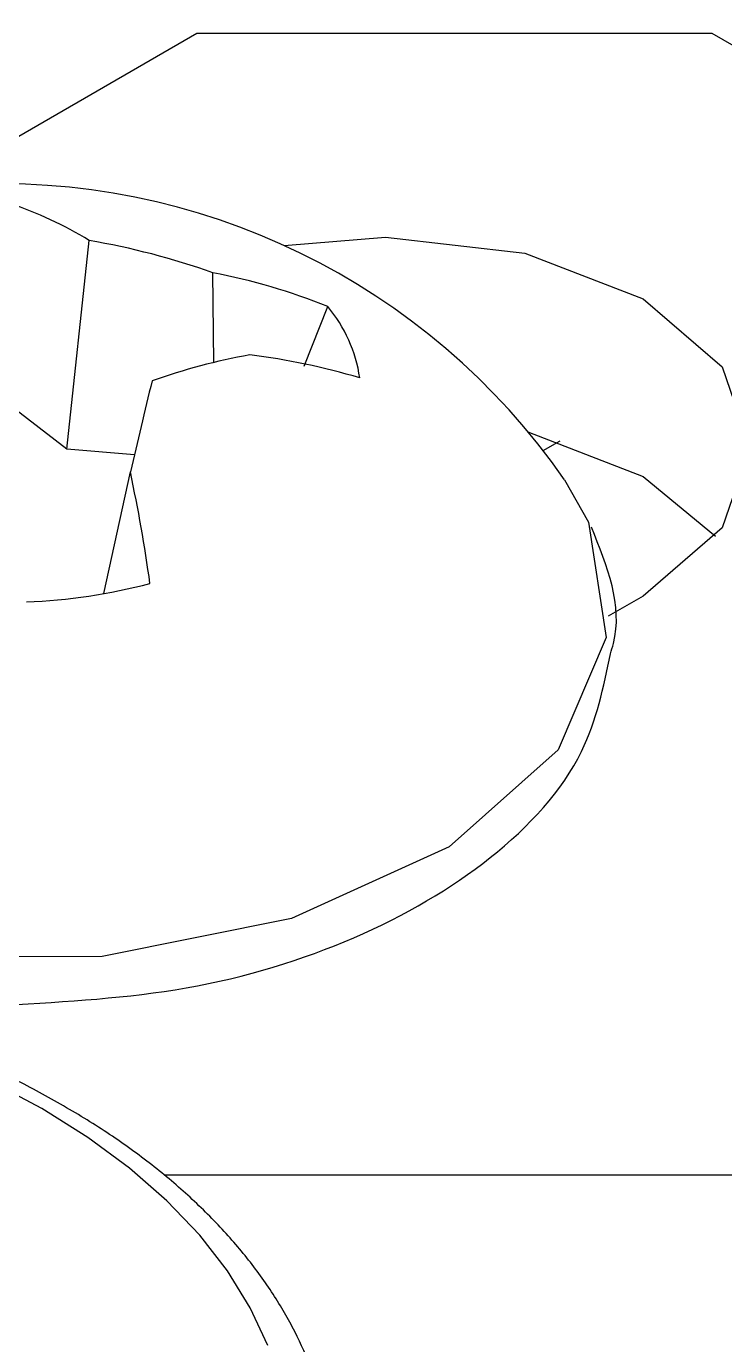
# Model space of a CAD drawing. Extents: x 0 to 10.8, y -11.1 to 0.
# Drawn here: x 4.7364 to 4.8897, y -5.1652 to -4.8757 of the extents above; entities that cross this region are included whole.
import ezdxf

# ---------------------------------------------------------------- set-up
doc = ezdxf.new("R2010")
doc.units = 0
doc.header["$LTSCALE"] = 0.5
doc.header["$MEASUREMENT"] = 0
for name, color, linetype in [('Dimension', 10, 'CONTINUOUS'), ('Hardware', 242, 'CONTINUOUS'), ('Mounting', 4, 'CONTINUOUS')]:
    doc.layers.add(name, color=color, linetype=linetype)

msp = doc.modelspace()

# ---------------------------------------------------------------- linework, layer by layer
at = {"layer": 'Dimension', "transparency": 16777216}
msp.add_open_spline([(4.295788687800496, -4.453301352101676), (5.645067267058266, -4.366282299263275), (6.244345846315582, -5.578301352101789), (6.843624425573125, -6.790320404940189), (8.192903004830669, -6.703301352101676)], degree=3, dxfattribs=at)
at = {"layer": 'Hardware', "transparency": 16777216}
for p, q in [((4.7453260398579, -4.968548566331776), (4.750197267867634, -4.922693925355759)), ((4.777615811573924, -4.949482200530667), (4.777396816326473, -4.929771651814065)), ((4.797445495232978, -4.950331282735306), (4.802614952835711, -4.937218937326975)), ((4.7453260398579, -4.968548566331776), (4.730531291285843, -4.957221507119641)), ((4.760156051452213, -4.969749909083419), (4.7453260398579, -4.968548566331776)), ((4.753431193686538, -5.000255944010689), (4.759259168328981, -4.973548359833671)), ((4.854591343135098, -4.975284104762466), (4.859872173652775, -4.984584093639512))]:
    msp.add_line(p, q, dxfattribs=at)
at = {"layer": 'Hardware', "transparency": 16777216, "flags": 128}
msp.add_lwpolyline([(4.859872173652775, -4.984584093639512), (4.863737093789496, -5.009894324142124), (4.853153172106886, -5.034557457694575), (4.829267340745901, -5.055900861088503), (4.794668000161209, -5.071611645389169), (4.753104525769231, -5.079987303339692), (4.731364102316775, -5.080052933712352)], dxfattribs=at)
at = {"layer": 'Hardware', "transparency": 16777216}
for centre, radius, start, end in [((4.730402779768383, -5.06126154577845), 0.1510460844734429, 34.69538535125152, 93.38856847276233), ((4.707444722189166, -4.992005345620498), 0.08143619061008983, 58.33295901679668, 71.83091637053039), ((4.721695480814105, -5.088028170627808), 0.1677729552845689, 70.60952898533758, 80.21897861529861), ((4.751316645641282, -5.064505513975519), 0.1372347948441263, 68.04986169534753, 79.04485155467354), ((4.778026077666709, -4.957651467570543), 0.03197031551662648, 8.58011265822988, 39.72544422116824), ((4.809720439006924, -5.082648322342095), 0.1369758624239491, 100.1866919923156, 109.4893949167819), ((4.767653052533888, -5.093367314860018), 0.1466253040043491, 73.36069126875427, 83.01053722675103), ((9.716145025926835, -6.141497605896575), 5.09262435750287, 166.5100969582533, 166.7417037654385), ((4.429630718845374, -5.044195125454564), 0.3371140462836419, 7.869547530151073, 12.09676758573229), ((4.731147445231045, -4.873845929213871), 0.1283546608113185, 272.3594095963668, 284.6314750793749)]:
    msp.add_arc(centre, radius, start, end, dxfattribs=at)
for points, knots in [([(4.864646289838447, -5.013487431479405), (4.864882094594805, -5.01274024580232), (4.867764725160896, -5.003606162574272), (4.863968365803203, -4.994256089519524), (4.860482555984618, -4.985670870527372)], [0, 0, 0, 0, 0.08180193440381192, 1, 1, 1, 1]), ([(4.731799100059561, -5.09062667401929), (4.745250762093519, -5.089867872276443), (4.772440365058856, -5.08833411993686), (4.809689561180448, -5.076781375755957), (4.839802189949751, -5.059126480772932), (4.859761692321172, -5.037350025147987), (4.863150448432862, -5.020795025508789), (4.864646289838447, -5.013487431479405)], [0, 0, 0, 0, 0.2035303350058442, 0.41139221207149, 0.6209658894923356, 0.8326893709899369, 1, 1, 1, 1])]:
    msp.add_open_spline(points, degree=3, knots=knots, dxfattribs=at)
at = {"layer": 'Mounting', "lineweight": 25, "transparency": 16777216}
for p, q in [((4.773872169141896, -4.877258071486551), (4.721474867769075, -4.907498921944637)), ((4.887009254131726, -4.877258071486551), (4.773872169141896, -4.877258071486551)), ((5.007217406933478, -4.946635628679303), (4.887009254131726, -4.877258071486551)), ((4.849880726889978, -4.968849751150344), (4.853641781422994, -4.96667907661714)), ((4.766671618142027, -5.127915104591295), (5.046673965323635, -5.127915104591295))]:
    msp.add_line(p, q, dxfattribs=at)
at = {"layer": 'Mounting', "transparency": 16777216}
msp.add_line((4.871824136005671, -5.000801136199414), (4.864171607309345, -5.005217756328136), dxfattribs=at)
at = {"layer": 'Mounting', "lineweight": 25, "transparency": 16777216, "flags": 128}
for points in [[(4.793011120396613, -4.923802041492479), (4.815255593510756, -4.921981258788094), (4.845870268100043, -4.925495863722006), (4.871824136005671, -4.935504611782676), (4.889165956111583, -4.950483761807334), (4.895255593510683, -4.968152873991073), (4.889165956111583, -4.985821986174756), (4.871824136005671, -5.000801136199414)], [(4.846549072240578, -4.964695721700934), (4.871824136005671, -4.974540078119446), (4.887756365662199, -4.987670607159259)], [(4.789454217175717, -5.165427259492446), (4.785598228073241, -5.157119657940541), (4.780596768703163, -5.149018115179729), (4.774482275448463, -5.141175172823694), (4.767294403144888, -5.133641695363167), (4.759079767902222, -5.12646654029038), (4.749891644781883, -5.119696241239239), (4.739789622288754, -5.113374706197135), (4.728839215914377, -5.107542932744536), (4.726172254936273, -5.10625805599085)]]:
    msp.add_lwpolyline(points, dxfattribs=at)
at = {"layer": 'Mounting', "lineweight": 25, "transparency": 16777216}
msp.add_open_spline([(4.803931069091959, -5.196365185924151), (4.803942042154176, -5.196125952695638), (4.804086918823486, -5.192967370977613), (4.80335886492162, -5.186886465182852), (4.801676125823406, -5.178206212508314), (4.798827552781631, -5.16964966450206), (4.794971664480272, -5.161253962887599), (4.790080586311888, -5.15305524895922), (4.784181590526714, -5.145095004035682), (4.777296478208882, -5.137419192641289), (4.769463420365355, -5.130073976406209), (4.7607223895061, -5.123110464562217), (4.751150021474587, -5.116552944285331), (4.740723656415412, -5.110507998054459), (4.733066030523332, -5.106466453700307), (4.728721992603596, -5.104603099289477), (4.728304373940773, -5.104423963749696)], degree=3, knots=[0, 0, 0, 0, 0.006539258844069029, 0.08633743549433925, 0.1661214719273014, 0.2461730052862951, 0.3267515873367117, 0.4080149183377118, 0.4900038006415573, 0.5726562766653868, 0.6558432184330459, 0.7394102858022659, 0.8232118321618017, 0.9071299246372039, 0.9910718374439821, 1, 1, 1, 1], dxfattribs=at)

doc.saveas('drawing.dxf')
